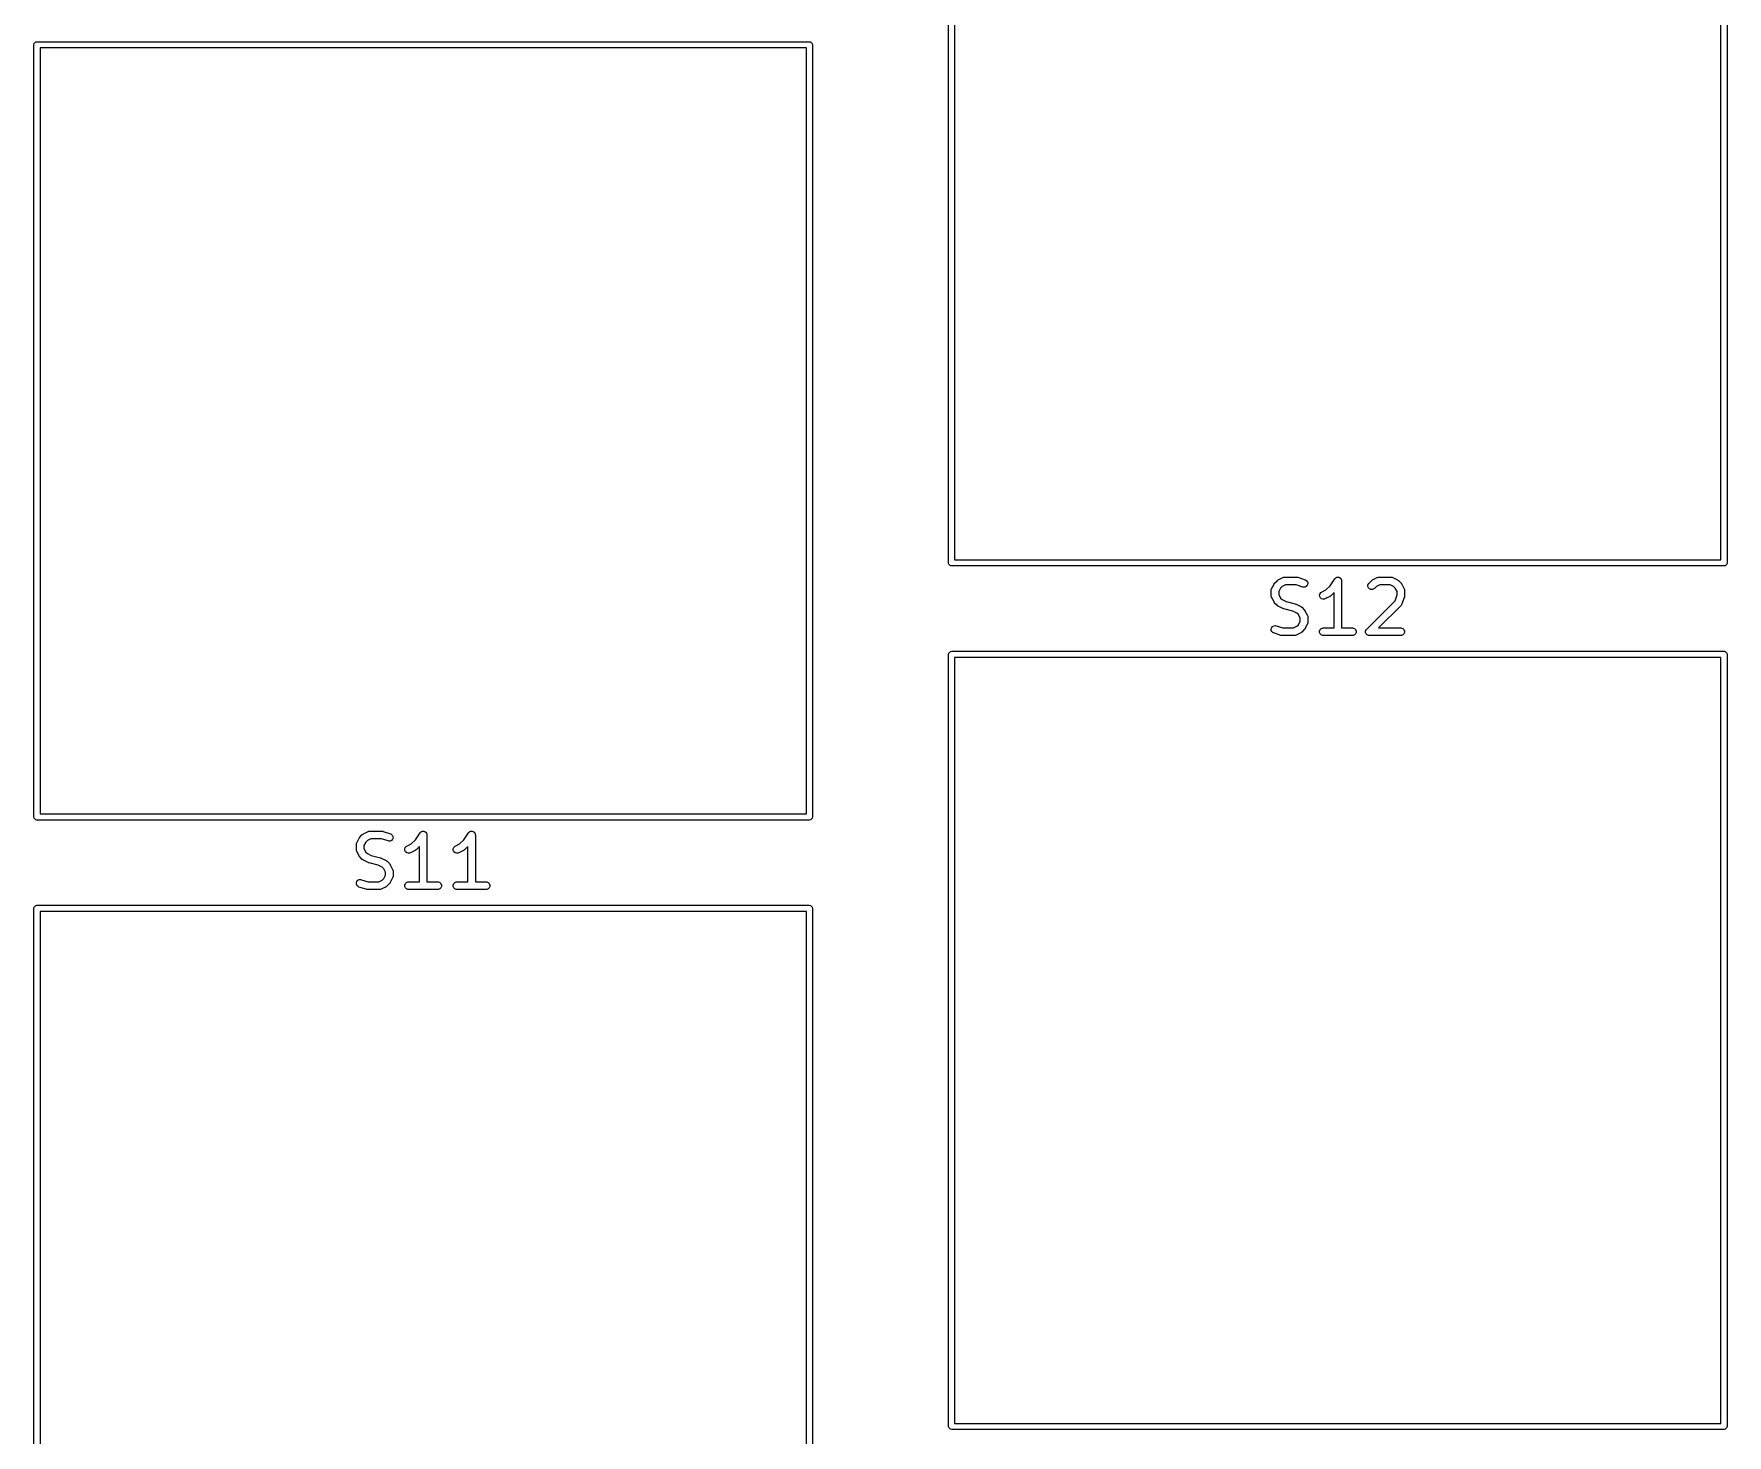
# Model space of a CAD drawing. Header units: inches. Extents: x 3.93 to 7.4, y -5.66 to -1.55.
# Drawn here: x 3.966 to 5.278, y -3.755 to -2.669 of the extents above; entities that cross this region are included whole.
import ezdxf

# ---------------------------------------------------------------- set-up
doc = ezdxf.new("R2010")
doc.units = ezdxf.units.IN
doc.header["$MEASUREMENT"] = 0
doc.layers.add('F.Silkscreen', color=41, linetype='CONTINUOUS', true_color=0xf2eda1)

msp = doc.modelspace()

# ---------------------------------------------------------------- linework, layer by layer
at = {"layer": 'F.Silkscreen', "linetype": 'CONTINUOUS'}
for p, q in [((4.6748, -3.0787), (4.6748, -2.4803)), ((4.6795, -2.4827), (4.6795, -3.0764)), ((5.2732, -3.0764), (5.2732, -2.4827)), ((5.278, -2.4803), (5.278, -3.0787)), ((3.9663, -2.6763), (3.9676, -2.675)), ((3.9676, -2.675), (3.9685, -2.6748)), ((3.9685, -2.6748), (4.5669, -2.6748)), ((4.5669, -2.6748), (4.5678, -2.675)), ((4.5678, -2.675), (4.5691, -2.6763)), ((3.9661, -2.6772), (3.9663, -2.6763)), ((3.9661, -3.2756), (3.9661, -2.6772)), ((3.9709, -2.6795), (3.9709, -3.2732)), ((4.5646, -2.6795), (3.9709, -2.6795)), ((4.5646, -3.2732), (4.5646, -2.6795)), ((4.5691, -2.6763), (4.5693, -2.6772)), ((4.5693, -2.6772), (4.5693, -3.2756)), ((4.675, -3.0796), (4.6748, -3.0787)), ((4.6763, -3.0809), (4.675, -3.0796)), ((4.6772, -3.0811), (4.6763, -3.0809)), ((5.2756, -3.0811), (4.6772, -3.0811)), ((4.6795, -3.0764), (5.2732, -3.0764)), ((5.2765, -3.0809), (5.2756, -3.0811)), ((5.2778, -3.0796), (5.2765, -3.0809)), ((5.278, -3.0787), (5.2778, -3.0796)), ((4.925, -3.0989), (4.9269, -3.0951)), ((4.9269, -3.0951), (4.927, -3.0949)), ((4.927, -3.0949), (4.9271, -3.0948)), ((4.9271, -3.0947), (4.9272, -3.0946)), ((4.9271, -3.0948), (4.9271, -3.0947)), ((4.9272, -3.0946), (4.9274, -3.0944)), ((4.9272, -3.0946), (4.9272, -3.0946)), ((4.9274, -3.0944), (4.9293, -3.0925)), ((4.9293, -3.0925), (4.9295, -3.0923)), ((4.9295, -3.0923), (4.9296, -3.0923)), ((4.9296, -3.0923), (4.9297, -3.0922)), ((4.9297, -3.0922), (4.9297, -3.0921)), ((4.9297, -3.0921), (4.9298, -3.0921)), ((4.9298, -3.0921), (4.9301, -3.0919)), ((4.9301, -3.0919), (4.9338, -3.0901)), ((4.9358, -3.0957), (4.9331, -3.097)), ((4.9338, -3.0901), (4.9344, -3.0899)), ((4.9344, -3.0899), (4.9345, -3.0899)), ((4.9345, -3.0899), (4.9346, -3.0898)), ((4.9346, -3.0898), (4.9351, -3.0898)), ((4.9351, -3.0898), (4.9445, -3.0898)), ((4.944, -3.0957), (4.9358, -3.0957)), ((4.9492, -3.0974), (4.944, -3.0957)), ((4.9445, -3.0898), (4.9448, -3.0898)), ((4.9448, -3.0898), (4.9449, -3.0898)), ((4.9449, -3.0898), (4.945, -3.0898)), ((4.945, -3.0898), (4.9451, -3.0898)), ((4.9451, -3.0898), (4.9452, -3.0898)), ((4.9452, -3.0898), (4.9454, -3.0899)), ((4.9454, -3.0899), (4.9511, -3.0918)), ((4.9511, -3.0918), (4.9516, -3.092)), ((4.9516, -3.092), (4.9525, -3.0928)), ((4.9525, -3.0928), (4.953, -3.0938)), ((4.9531, -3.095), (4.9527, -3.096)), ((4.953, -3.0938), (4.9531, -3.095)), ((4.9703, -3.0965), (4.9739, -3.0911)), ((4.9739, -3.0911), (4.9743, -3.0906)), ((4.9739, -3.0911), (4.9739, -3.0911)), ((4.9739, -3.0911), (4.9739, -3.0911)), ((4.9739, -3.0911), (4.9739, -3.0911)), ((4.9743, -3.0906), (4.9745, -3.0905)), ((4.9745, -3.0905), (4.9747, -3.0903)), ((4.9747, -3.0903), (4.975, -3.0901)), ((4.975, -3.0901), (4.9752, -3.09)), ((4.9752, -3.09), (4.9755, -3.0899)), ((4.9755, -3.0899), (4.9758, -3.0898)), ((4.9758, -3.0898), (4.9761, -3.0898)), ((4.9761, -3.0898), (4.9764, -3.0898)), ((4.9764, -3.0898), (4.9767, -3.0898)), ((4.9767, -3.0898), (4.977, -3.0898)), ((4.977, -3.0898), (4.9772, -3.0899)), ((4.9772, -3.0899), (4.9775, -3.09)), ((4.9775, -3.09), (4.9777, -3.0901)), ((4.9777, -3.0901), (4.978, -3.0903)), ((4.978, -3.0903), (4.9782, -3.0905)), ((4.9782, -3.0905), (4.9785, -3.0906)), ((4.9785, -3.0906), (4.9786, -3.0909)), ((4.9786, -3.0909), (4.9788, -3.0911)), ((4.9788, -3.0911), (4.9789, -3.0913)), ((4.9789, -3.0913), (4.9791, -3.0916)), ((4.9791, -3.0916), (4.9792, -3.0919)), ((4.9792, -3.0919), (4.9793, -3.0921)), ((4.9793, -3.0921), (4.9793, -3.0927)), ((4.9793, -3.0927), (4.9793, -3.0927)), ((4.9793, -3.0927), (4.9793, -3.0927)), ((4.9793, -3.0927), (4.9793, -3.0927)), ((4.9793, -3.0927), (4.9793, -3.1291)), ((4.9997, -3.0959), (5.0002, -3.0948)), ((5.0002, -3.0948), (5.0005, -3.0944)), ((5.0005, -3.0944), (5.0024, -3.0925)), ((5.0024, -3.0925), (5.0026, -3.0923)), ((5.0026, -3.0923), (5.0027, -3.0923)), ((5.0027, -3.0923), (5.0028, -3.0922)), ((5.0028, -3.0922), (5.0029, -3.0921)), ((5.0029, -3.0921), (5.0032, -3.0919)), ((5.0029, -3.0921), (5.0029, -3.0921)), ((5.0032, -3.0919), (5.0069, -3.0901)), ((5.0089, -3.0957), (5.0062, -3.097)), ((5.0069, -3.0901), (5.0075, -3.0899)), ((5.0075, -3.0899), (5.0076, -3.0899)), ((5.0076, -3.0899), (5.0077, -3.0898)), ((5.0077, -3.0898), (5.0082, -3.0898)), ((5.0082, -3.0898), (5.0176, -3.0898)), ((5.0169, -3.0957), (5.0089, -3.0957)), ((5.0196, -3.097), (5.0169, -3.0957)), ((5.0176, -3.0898), (5.0182, -3.0898)), ((5.0182, -3.0898), (5.0183, -3.0899)), ((5.0183, -3.0899), (5.0184, -3.0899)), ((5.0184, -3.0899), (5.0189, -3.0901)), ((5.0189, -3.0901), (5.0227, -3.0919)), ((5.0227, -3.0919), (5.0229, -3.0921)), ((5.0229, -3.0921), (5.023, -3.0921)), ((5.023, -3.0921), (5.0231, -3.0922)), ((5.0231, -3.0922), (5.0232, -3.0923)), ((5.0232, -3.0923), (5.0232, -3.0923)), ((5.0232, -3.0923), (5.0235, -3.0925)), ((5.0235, -3.0925), (5.0253, -3.0944)), ((5.0253, -3.0944), (5.0255, -3.0946)), ((5.0255, -3.0946), (5.0256, -3.0946)), ((5.0256, -3.0946), (5.0256, -3.0947)), ((5.0256, -3.0947), (5.0257, -3.0948)), ((5.0257, -3.0948), (5.0257, -3.0949)), ((5.0257, -3.0949), (5.0259, -3.0951)), ((5.0259, -3.0951), (5.0278, -3.0989)), ((4.9247, -3.0996), (4.9248, -3.0995)), ((4.9247, -3.1002), (4.9247, -3.0996)), ((4.9247, -3.104), (4.9247, -3.1002)), ((4.9247, -3.1045), (4.9247, -3.104)), ((4.9248, -3.1046), (4.9247, -3.1045)), ((4.9248, -3.0994), (4.925, -3.0989)), ((4.9248, -3.0995), (4.9248, -3.0994)), ((4.9248, -3.1047), (4.9248, -3.1046)), ((4.925, -3.1053), (4.9248, -3.1047)), ((4.9269, -3.109), (4.925, -3.1053)), ((4.9319, -3.0982), (4.9306, -3.1009)), ((4.9306, -3.1009), (4.9306, -3.1033)), ((4.9306, -3.1033), (4.9319, -3.106)), ((4.9331, -3.097), (4.9319, -3.0982)), ((4.9319, -3.106), (4.9331, -3.1072)), ((4.9331, -3.1072), (4.9362, -3.1087)), ((4.9362, -3.1087), (4.9433, -3.1105)), ((4.9498, -3.0975), (4.9492, -3.0974)), ((4.9509, -3.0974), (4.9498, -3.0975)), ((4.9519, -3.0969), (4.9509, -3.0974)), ((4.9527, -3.096), (4.9519, -3.0969)), ((4.9622, -3.1036), (4.9626, -3.1025)), ((4.9623, -3.1047), (4.9622, -3.1036)), ((4.9628, -3.1058), (4.9623, -3.1047)), ((4.9626, -3.1025), (4.9633, -3.1016)), ((4.9637, -3.1065), (4.9628, -3.1058)), ((4.9633, -3.1016), (4.9638, -3.1013)), ((4.9648, -3.1069), (4.9637, -3.1065)), ((4.9638, -3.1013), (4.9671, -3.0997)), ((4.9659, -3.1068), (4.9648, -3.1069)), ((4.9664, -3.1066), (4.9659, -3.1068)), ((4.9702, -3.1047), (4.9664, -3.1066)), ((4.9671, -3.0997), (4.9703, -3.0965)), ((4.9704, -3.1046), (4.9702, -3.1047)), ((4.9705, -3.1045), (4.9704, -3.1046)), ((4.9706, -3.1045), (4.9705, -3.1045)), ((4.9707, -3.1044), (4.9706, -3.1045)), ((4.971, -3.1042), (4.9707, -3.1044)), ((4.9707, -3.1044), (4.9707, -3.1044)), ((4.9734, -3.1017), (4.971, -3.1042)), ((4.9734, -3.1291), (4.9734, -3.1017)), ((4.9987, -3.13), (5.0207, -3.108)), ((4.9997, -3.097), (4.9997, -3.0959)), ((5.0002, -3.0981), (4.9997, -3.097)), ((5.001, -3.0989), (5.0002, -3.0981)), ((5.002, -3.0994), (5.001, -3.0989)), ((5.0032, -3.0994), (5.002, -3.0994)), ((5.0043, -3.0989), (5.0032, -3.0994)), ((5.0047, -3.0985), (5.0043, -3.0989)), ((5.0062, -3.097), (5.0047, -3.0985)), ((5.0208, -3.0982), (5.0196, -3.097)), ((5.0207, -3.108), (5.0222, -3.1035)), ((5.0222, -3.1009), (5.0208, -3.0982)), ((5.0222, -3.1035), (5.0222, -3.1009)), ((5.0279, -3.1049), (5.026, -3.1105)), ((5.0278, -3.0989), (5.028, -3.0994)), ((5.028, -3.1046), (5.0279, -3.1049)), ((5.028, -3.0994), (5.028, -3.0995)), ((5.028, -3.0995), (5.028, -3.0996)), ((5.028, -3.0996), (5.0281, -3.1002)), ((5.0281, -3.104), (5.028, -3.1042)), ((5.028, -3.1042), (5.0281, -3.1043)), ((5.0281, -3.1043), (5.028, -3.1044)), ((5.028, -3.1044), (5.028, -3.1045)), ((5.028, -3.1045), (5.028, -3.1046)), ((5.0281, -3.1002), (5.0281, -3.104)), ((4.927, -3.1093), (4.9269, -3.109)), ((4.9271, -3.1093), (4.927, -3.1093)), ((4.9271, -3.1094), (4.9271, -3.1093)), ((4.9272, -3.1095), (4.9271, -3.1094)), ((4.9272, -3.1096), (4.9272, -3.1095)), ((4.9274, -3.1098), (4.9272, -3.1096)), ((4.9293, -3.1117), (4.9274, -3.1098)), ((4.9295, -3.1119), (4.9293, -3.1117)), ((4.9296, -3.1119), (4.9295, -3.1119)), ((4.9297, -3.112), (4.9296, -3.1119)), ((4.9298, -3.1121), (4.9297, -3.112)), ((4.9297, -3.112), (4.9297, -3.112)), ((4.9301, -3.1122), (4.9298, -3.1121)), ((4.9338, -3.1141), (4.9301, -3.1122)), ((4.9339, -3.1141), (4.9338, -3.1141)), ((4.9341, -3.1142), (4.9339, -3.1141)), ((4.9339, -3.1141), (4.9339, -3.1141)), ((4.9344, -3.1143), (4.9341, -3.1142)), ((4.9416, -3.1161), (4.9344, -3.1143)), ((4.9344, -3.1143), (4.9344, -3.1143)), ((4.9344, -3.1143), (4.9344, -3.1143)), ((4.9446, -3.1176), (4.9416, -3.1161)), ((4.9433, -3.1105), (4.9434, -3.1105)), ((4.9434, -3.1105), (4.9434, -3.1105)), ((4.9434, -3.1105), (4.9437, -3.1106)), ((4.9437, -3.1106), (4.9439, -3.1107)), ((4.9439, -3.1107), (4.9439, -3.1107)), ((4.9439, -3.1107), (4.944, -3.1107)), ((4.944, -3.1107), (4.9477, -3.1126)), ((4.9458, -3.1188), (4.9446, -3.1176)), ((4.9472, -3.1215), (4.9458, -3.1188)), ((4.9472, -3.1239), (4.9472, -3.1215)), ((4.9477, -3.1126), (4.948, -3.1127)), ((4.948, -3.1127), (4.948, -3.1128)), ((4.948, -3.1128), (4.9481, -3.1128)), ((4.9481, -3.1128), (4.9482, -3.1129)), ((4.9482, -3.1129), (4.9482, -3.1129)), ((4.9482, -3.1129), (4.9485, -3.1131)), ((4.9485, -3.1131), (4.9503, -3.115)), ((4.9503, -3.115), (4.9505, -3.1152)), ((4.9505, -3.1152), (4.9506, -3.1153)), ((4.9506, -3.1153), (4.9506, -3.1154)), ((4.9506, -3.1154), (4.9507, -3.1154)), ((4.9507, -3.1154), (4.9507, -3.1155)), ((4.9507, -3.1155), (4.9509, -3.1158)), ((4.9509, -3.1158), (4.9528, -3.1195)), ((4.9528, -3.1195), (4.953, -3.1201)), ((4.953, -3.1201), (4.953, -3.1202)), ((4.953, -3.1202), (4.953, -3.1203)), ((4.953, -3.1203), (4.9531, -3.1208)), ((4.9531, -3.1208), (4.9531, -3.1246)), ((5.0253, -3.1117), (5.0079, -3.1291)), ((5.0257, -3.1112), (5.0253, -3.1117)), ((5.0258, -3.111), (5.0257, -3.1111)), ((5.0257, -3.1111), (5.0257, -3.1112)), ((5.026, -3.1105), (5.0258, -3.111)), ((4.9247, -3.1298), (4.9251, -3.1287)), ((4.9248, -3.131), (4.9247, -3.1298)), ((4.9253, -3.132), (4.9248, -3.131)), ((4.9251, -3.1287), (4.9258, -3.1279)), ((4.9262, -3.1328), (4.9253, -3.132)), ((4.9258, -3.1279), (4.9269, -3.1274)), ((4.9267, -3.133), (4.9262, -3.1328)), ((4.9323, -3.1349), (4.9267, -3.133)), ((4.9269, -3.1274), (4.928, -3.1273)), ((4.928, -3.1273), (4.9286, -3.1274)), ((4.9286, -3.1274), (4.9337, -3.1291)), ((4.9326, -3.1349), (4.9323, -3.1349)), ((4.9327, -3.135), (4.9326, -3.1349)), ((4.9328, -3.135), (4.9327, -3.135)), ((4.9329, -3.135), (4.9328, -3.135)), ((4.933, -3.135), (4.9329, -3.135)), ((4.9333, -3.135), (4.933, -3.135)), ((4.9426, -3.135), (4.9333, -3.135)), ((4.9337, -3.1291), (4.9419, -3.1291)), ((4.9419, -3.1291), (4.9446, -3.1278)), ((4.9432, -3.135), (4.9426, -3.135)), ((4.9433, -3.1349), (4.9432, -3.135)), ((4.9434, -3.1349), (4.9433, -3.1349)), ((4.944, -3.1347), (4.9434, -3.1349)), ((4.9477, -3.1328), (4.944, -3.1347)), ((4.9446, -3.1278), (4.9458, -3.1266)), ((4.9458, -3.1266), (4.9472, -3.1239)), ((4.948, -3.1327), (4.9477, -3.1328)), ((4.9481, -3.1326), (4.948, -3.1327)), ((4.948, -3.1327), (4.948, -3.1327)), ((4.9482, -3.1325), (4.9481, -3.1326)), ((4.9485, -3.1323), (4.9482, -3.1325)), ((4.9482, -3.1325), (4.9482, -3.1325)), ((4.9503, -3.1304), (4.9485, -3.1323)), ((4.9505, -3.1302), (4.9503, -3.1304)), ((4.9506, -3.1301), (4.9505, -3.1302)), ((4.9507, -3.13), (4.9506, -3.1301)), ((4.9506, -3.1301), (4.9506, -3.1301)), ((4.9509, -3.1297), (4.9507, -3.1299)), ((4.9507, -3.1299), (4.9507, -3.13)), ((4.9528, -3.1259), (4.9509, -3.1297)), ((4.953, -3.1254), (4.9528, -3.1259)), ((4.9531, -3.1246), (4.953, -3.1252)), ((4.953, -3.1252), (4.953, -3.1253)), ((4.953, -3.1253), (4.953, -3.1254)), ((4.9622, -3.1315), (4.9627, -3.1304)), ((4.9622, -3.1327), (4.9622, -3.1315)), ((4.9627, -3.1337), (4.9622, -3.1327)), ((4.9627, -3.1304), (4.9635, -3.1296)), ((4.9635, -3.1345), (4.9627, -3.1337)), ((4.9635, -3.1296), (4.9646, -3.1292)), ((4.9646, -3.135), (4.9635, -3.1345)), ((4.9646, -3.1292), (4.9651, -3.1291)), ((4.9651, -3.135), (4.9646, -3.135)), ((4.9651, -3.1291), (4.9734, -3.1291)), ((4.9876, -3.135), (4.9651, -3.135)), ((4.9793, -3.1291), (4.9876, -3.1291)), ((4.9876, -3.1291), (4.9882, -3.1292)), ((4.9882, -3.135), (4.9876, -3.135)), ((4.9882, -3.1292), (4.9893, -3.1296)), ((4.9893, -3.1345), (4.9882, -3.135)), ((4.9893, -3.1296), (4.9901, -3.1304)), ((4.9901, -3.1337), (4.9893, -3.1345)), ((4.9901, -3.1304), (4.9905, -3.1315)), ((4.9905, -3.1327), (4.9901, -3.1337)), ((4.9905, -3.1315), (4.9905, -3.1327)), ((4.9979, -3.1315), (4.9983, -3.1304)), ((4.9979, -3.1327), (4.9979, -3.1315)), ((4.9983, -3.1337), (4.9979, -3.1327)), ((4.9983, -3.1304), (4.9987, -3.13)), ((4.9991, -3.1345), (4.9983, -3.1337)), ((5.0002, -3.135), (4.9991, -3.1345)), ((5.0007, -3.135), (5.0002, -3.135)), ((5.0251, -3.135), (5.0007, -3.135)), ((5.0079, -3.1291), (5.0251, -3.1291)), ((5.0251, -3.1291), (5.0257, -3.1292)), ((5.0257, -3.135), (5.0251, -3.135)), ((5.0257, -3.1292), (5.0268, -3.1296)), ((5.0268, -3.1345), (5.0257, -3.135)), ((5.0268, -3.1296), (5.0276, -3.1304)), ((5.0276, -3.1337), (5.0268, -3.1345)), ((5.0276, -3.1304), (5.028, -3.1315)), ((5.028, -3.1327), (5.0276, -3.1337)), ((5.028, -3.1315), (5.028, -3.1327)), ((4.675, -3.1487), (4.6763, -3.1474)), ((4.6763, -3.1474), (4.6772, -3.1472)), ((4.6772, -3.1472), (5.2756, -3.1472)), ((5.2756, -3.1472), (5.2765, -3.1474)), ((5.2765, -3.1474), (5.2778, -3.1487)), ((4.6748, -3.1496), (4.675, -3.1487)), ((4.6748, -3.748), (4.6748, -3.1496)), ((4.6795, -3.152), (4.6795, -3.7457)), ((5.2732, -3.152), (4.6795, -3.152)), ((5.2732, -3.7457), (5.2732, -3.152)), ((5.2778, -3.1487), (5.278, -3.1496)), ((5.278, -3.1496), (5.278, -3.748)), ((3.9663, -3.2765), (3.9661, -3.2756)), ((3.9676, -3.2778), (3.9663, -3.2765)), ((3.9685, -3.278), (3.9676, -3.2778)), ((4.5669, -3.278), (3.9685, -3.278)), ((3.9709, -3.2732), (4.5646, -3.2732)), ((4.5678, -3.2778), (4.5669, -3.278)), ((4.5691, -3.2765), (4.5678, -3.2778)), ((4.5693, -3.2756), (4.5691, -3.2765)), ((4.2163, -3.2957), (4.2182, -3.292)), ((4.2182, -3.292), (4.2184, -3.2917)), ((4.2184, -3.2917), (4.2185, -3.2916)), ((4.2184, -3.2917), (4.2184, -3.2917)), ((4.2185, -3.2915), (4.2186, -3.2914)), ((4.2185, -3.2916), (4.2185, -3.2915)), ((4.2186, -3.2914), (4.2188, -3.2912)), ((4.2188, -3.2912), (4.2206, -3.2893)), ((4.2206, -3.2893), (4.2209, -3.2892)), ((4.2209, -3.2891), (4.221, -3.289)), ((4.2209, -3.2892), (4.2209, -3.2891)), ((4.221, -3.289), (4.2211, -3.289)), ((4.2211, -3.289), (4.2212, -3.2889)), ((4.2212, -3.2889), (4.2214, -3.2888)), ((4.2214, -3.2888), (4.2252, -3.2869)), ((4.2272, -3.2925), (4.2245, -3.2939)), ((4.2252, -3.2869), (4.2257, -3.2867)), ((4.2257, -3.2867), (4.2258, -3.2867)), ((4.2258, -3.2867), (4.2259, -3.2867)), ((4.2259, -3.2867), (4.2265, -3.2866)), ((4.2265, -3.2866), (4.2358, -3.2866)), ((4.2354, -3.2925), (4.2272, -3.2925)), ((4.2405, -3.2942), (4.2354, -3.2925)), ((4.2358, -3.2866), (4.2361, -3.2866)), ((4.2361, -3.2866), (4.2362, -3.2866)), ((4.2362, -3.2866), (4.2363, -3.2867)), ((4.2363, -3.2867), (4.2364, -3.2867)), ((4.2364, -3.2867), (4.2365, -3.2867)), ((4.2365, -3.2867), (4.2368, -3.2868)), ((4.2368, -3.2868), (4.2424, -3.2886)), ((4.2424, -3.2886), (4.2429, -3.2889)), ((4.2429, -3.2889), (4.2438, -3.2896)), ((4.2438, -3.2896), (4.2443, -3.2907)), ((4.2444, -3.2918), (4.244, -3.2929)), ((4.2443, -3.2907), (4.2444, -3.2918)), ((4.2617, -3.2933), (4.2653, -3.2879)), ((4.2653, -3.2879), (4.2656, -3.2875)), ((4.2653, -3.2879), (4.2653, -3.2879)), ((4.2653, -3.2879), (4.2653, -3.2879)), ((4.2653, -3.2879), (4.2653, -3.2879)), ((4.2656, -3.2875), (4.2659, -3.2873)), ((4.2659, -3.2873), (4.2661, -3.2871)), ((4.2661, -3.2871), (4.2663, -3.287)), ((4.2663, -3.287), (4.2666, -3.2868)), ((4.2666, -3.2868), (4.2669, -3.2868)), ((4.2669, -3.2868), (4.2671, -3.2867)), ((4.2671, -3.2867), (4.2674, -3.2867)), ((4.2674, -3.2867), (4.2677, -3.2866)), ((4.2677, -3.2866), (4.268, -3.2867)), ((4.268, -3.2867), (4.2683, -3.2867)), ((4.2683, -3.2867), (4.2686, -3.2868)), ((4.2686, -3.2868), (4.2688, -3.2868)), ((4.2688, -3.2868), (4.2691, -3.287)), ((4.2691, -3.287), (4.2694, -3.2871)), ((4.2694, -3.2871), (4.2696, -3.2873)), ((4.2696, -3.2873), (4.2698, -3.2875)), ((4.2698, -3.2875), (4.27, -3.2877)), ((4.27, -3.2877), (4.2702, -3.2879)), ((4.2702, -3.2879), (4.2703, -3.2882)), ((4.2703, -3.2882), (4.2704, -3.2884)), ((4.2704, -3.2884), (4.2705, -3.2887)), ((4.2705, -3.2887), (4.2706, -3.289)), ((4.2706, -3.289), (4.2707, -3.2896)), ((4.2707, -3.2896), (4.2707, -3.2896)), ((4.2707, -3.2896), (4.2707, -3.2896)), ((4.2707, -3.2896), (4.2707, -3.2896)), ((4.2707, -3.2896), (4.2707, -3.326)), ((4.2992, -3.2933), (4.3028, -3.2879)), ((4.3028, -3.2879), (4.3031, -3.2875)), ((4.3028, -3.2879), (4.3028, -3.2879)), ((4.3028, -3.2879), (4.3028, -3.2879)), ((4.3028, -3.2879), (4.3028, -3.2879)), ((4.3031, -3.2875), (4.3034, -3.2873)), ((4.3034, -3.2873), (4.3036, -3.2871)), ((4.3036, -3.2871), (4.3038, -3.287)), ((4.3038, -3.287), (4.3041, -3.2868)), ((4.3041, -3.2868), (4.3044, -3.2868)), ((4.3044, -3.2868), (4.3046, -3.2867)), ((4.3046, -3.2867), (4.3049, -3.2867)), ((4.3049, -3.2867), (4.3052, -3.2866)), ((4.3052, -3.2866), (4.3055, -3.2867)), ((4.3055, -3.2867), (4.3058, -3.2867)), ((4.3058, -3.2867), (4.3061, -3.2868)), ((4.3061, -3.2868), (4.3063, -3.2868)), ((4.3063, -3.2868), (4.3066, -3.287)), ((4.3066, -3.287), (4.3069, -3.2871)), ((4.3069, -3.2871), (4.3071, -3.2873)), ((4.3071, -3.2873), (4.3073, -3.2875)), ((4.3073, -3.2875), (4.3075, -3.2877)), ((4.3075, -3.2877), (4.3077, -3.2879)), ((4.3077, -3.2879), (4.3078, -3.2882)), ((4.3078, -3.2882), (4.3079, -3.2884)), ((4.3079, -3.2884), (4.308, -3.2887)), ((4.308, -3.2887), (4.3081, -3.289)), ((4.3081, -3.289), (4.3082, -3.2896)), ((4.3082, -3.2896), (4.3082, -3.2896)), ((4.3082, -3.2896), (4.3082, -3.2896)), ((4.3082, -3.2896), (4.3082, -3.2896)), ((4.3082, -3.2896), (4.3082, -3.326)), ((4.216, -3.2971), (4.2161, -3.2965)), ((4.216, -3.3008), (4.216, -3.2971)), ((4.2161, -3.3014), (4.216, -3.3008)), ((4.2161, -3.2963), (4.2163, -3.2957)), ((4.2161, -3.2964), (4.2161, -3.2963)), ((4.2161, -3.2965), (4.2161, -3.2964)), ((4.2161, -3.3015), (4.2161, -3.3014)), ((4.2161, -3.3016), (4.2161, -3.3015)), ((4.2163, -3.3021), (4.2161, -3.3016)), ((4.2182, -3.3059), (4.2163, -3.3021)), ((4.2233, -3.2951), (4.2219, -3.2978)), ((4.2219, -3.2978), (4.2219, -3.3001)), ((4.2219, -3.3001), (4.2233, -3.3028)), ((4.2245, -3.2939), (4.2233, -3.2951)), ((4.2233, -3.3028), (4.2245, -3.304)), ((4.2245, -3.304), (4.2275, -3.3055)), ((4.2275, -3.3055), (4.2347, -3.3073)), ((4.2411, -3.2944), (4.2405, -3.2942)), ((4.2422, -3.2943), (4.2411, -3.2944)), ((4.2433, -3.2938), (4.2422, -3.2943)), ((4.244, -3.2929), (4.2433, -3.2938)), ((4.2535, -3.3004), (4.2539, -3.2993)), ((4.2536, -3.3016), (4.2535, -3.3004)), ((4.2541, -3.3026), (4.2536, -3.3016)), ((4.2539, -3.2993), (4.2547, -3.2985)), ((4.255, -3.3034), (4.2541, -3.3026)), ((4.2547, -3.2985), (4.2551, -3.2982)), ((4.2561, -3.3037), (4.255, -3.3034)), ((4.2551, -3.2982), (4.2585, -3.2965)), ((4.2572, -3.3037), (4.2561, -3.3037)), ((4.2578, -3.3034), (4.2572, -3.3037)), ((4.2615, -3.3016), (4.2578, -3.3034)), ((4.2585, -3.2965), (4.2617, -3.2933)), ((4.2618, -3.3014), (4.2615, -3.3016)), ((4.2619, -3.3014), (4.2618, -3.3014)), ((4.262, -3.3013), (4.2619, -3.3013)), ((4.2619, -3.3013), (4.2619, -3.3014)), ((4.2621, -3.3012), (4.262, -3.3013)), ((4.2623, -3.301), (4.2621, -3.3012)), ((4.2648, -3.2986), (4.2623, -3.301)), ((4.2648, -3.326), (4.2648, -3.2986)), ((4.291, -3.3004), (4.2914, -3.2993)), ((4.2911, -3.3016), (4.291, -3.3004)), ((4.2916, -3.3026), (4.2911, -3.3016)), ((4.2914, -3.2993), (4.2922, -3.2985)), ((4.2925, -3.3034), (4.2916, -3.3026)), ((4.2922, -3.2985), (4.2926, -3.2982)), ((4.2936, -3.3037), (4.2925, -3.3034)), ((4.2926, -3.2982), (4.296, -3.2965)), ((4.2947, -3.3037), (4.2936, -3.3037)), ((4.2953, -3.3034), (4.2947, -3.3037)), ((4.299, -3.3016), (4.2953, -3.3034)), ((4.296, -3.2965), (4.2992, -3.2933)), ((4.2993, -3.3014), (4.299, -3.3016)), ((4.2994, -3.3014), (4.2993, -3.3014)), ((4.2995, -3.3013), (4.2994, -3.3013)), ((4.2994, -3.3013), (4.2994, -3.3014)), ((4.2996, -3.3012), (4.2995, -3.3013)), ((4.2998, -3.301), (4.2996, -3.3012)), ((4.3023, -3.2986), (4.2998, -3.301)), ((4.3023, -3.326), (4.3023, -3.2986)), ((4.2184, -3.3061), (4.2182, -3.3059)), ((4.2184, -3.3062), (4.2184, -3.3061)), ((4.2185, -3.3063), (4.2184, -3.3062)), ((4.2185, -3.3064), (4.2185, -3.3063)), ((4.2186, -3.3064), (4.2185, -3.3064)), ((4.2188, -3.3066), (4.2186, -3.3064)), ((4.2206, -3.3085), (4.2188, -3.3066)), ((4.2209, -3.3087), (4.2206, -3.3085)), ((4.2209, -3.3088), (4.2209, -3.3087)), ((4.221, -3.3088), (4.2209, -3.3088)), ((4.2211, -3.3089), (4.221, -3.3088)), ((4.2212, -3.3089), (4.2211, -3.3089)), ((4.2214, -3.3091), (4.2212, -3.3089)), ((4.2252, -3.3109), (4.2214, -3.3091)), ((4.2252, -3.311), (4.2252, -3.3109)), ((4.2255, -3.3111), (4.2252, -3.311)), ((4.2252, -3.311), (4.2252, -3.311)), ((4.2257, -3.3112), (4.2255, -3.3111)), ((4.2258, -3.3112), (4.2257, -3.3112)), ((4.2257, -3.3112), (4.2257, -3.3112)), ((4.2329, -3.313), (4.2258, -3.3112)), ((4.236, -3.3145), (4.2329, -3.313)), ((4.2347, -3.3073), (4.2347, -3.3073)), ((4.2347, -3.3073), (4.2348, -3.3073)), ((4.2348, -3.3073), (4.235, -3.3074)), ((4.235, -3.3074), (4.2352, -3.3075)), ((4.2352, -3.3075), (4.2352, -3.3075)), ((4.2352, -3.3075), (4.2353, -3.3075)), ((4.2353, -3.3075), (4.239, -3.3094)), ((4.2372, -3.3157), (4.236, -3.3145)), ((4.2385, -3.3184), (4.2372, -3.3157)), ((4.2385, -3.3207), (4.2385, -3.3184)), ((4.239, -3.3094), (4.2393, -3.3096)), ((4.2393, -3.3096), (4.2394, -3.3096)), ((4.2394, -3.3096), (4.2394, -3.3097)), ((4.2394, -3.3097), (4.2395, -3.3097)), ((4.2395, -3.3097), (4.2396, -3.3098)), ((4.2396, -3.3098), (4.2398, -3.31)), ((4.2398, -3.31), (4.2417, -3.3118)), ((4.2417, -3.3118), (4.2419, -3.3121)), ((4.2419, -3.3121), (4.2419, -3.3121)), ((4.2419, -3.3121), (4.242, -3.3122)), ((4.242, -3.3122), (4.2421, -3.3123)), ((4.2421, -3.3123), (4.2421, -3.3124)), ((4.2421, -3.3124), (4.2422, -3.3126)), ((4.2422, -3.3126), (4.2441, -3.3164)), ((4.2441, -3.3164), (4.2443, -3.3169)), ((4.2443, -3.3169), (4.2443, -3.317)), ((4.2443, -3.317), (4.2444, -3.3171)), ((4.2444, -3.3171), (4.2444, -3.3177)), ((4.2444, -3.3177), (4.2444, -3.3214)), ((4.216, -3.3267), (4.2164, -3.3256)), ((4.2161, -3.3278), (4.216, -3.3267)), ((4.2166, -3.3289), (4.2161, -3.3278)), ((4.2164, -3.3256), (4.2172, -3.3247)), ((4.2175, -3.3296), (4.2166, -3.3289)), ((4.2172, -3.3247), (4.2182, -3.3242)), ((4.218, -3.3299), (4.2175, -3.3296)), ((4.2237, -3.3317), (4.218, -3.3299)), ((4.2182, -3.3242), (4.2193, -3.3241)), ((4.2193, -3.3241), (4.2199, -3.3243)), ((4.2199, -3.3243), (4.2251, -3.326)), ((4.2239, -3.3318), (4.2237, -3.3317)), ((4.224, -3.3318), (4.2239, -3.3318)), ((4.2241, -3.3318), (4.224, -3.3318)), ((4.2242, -3.3319), (4.2241, -3.3318)), ((4.2243, -3.3319), (4.2242, -3.3319)), ((4.2246, -3.3319), (4.2243, -3.3319)), ((4.234, -3.3319), (4.2246, -3.3319)), ((4.2251, -3.326), (4.2333, -3.326)), ((4.2333, -3.326), (4.236, -3.3246)), ((4.2345, -3.3318), (4.234, -3.3319)), ((4.2346, -3.3318), (4.2345, -3.3318)), ((4.2348, -3.3318), (4.2346, -3.3318)), ((4.2353, -3.3316), (4.2348, -3.3318)), ((4.239, -3.3297), (4.2353, -3.3316)), ((4.236, -3.3246), (4.2372, -3.3234)), ((4.2372, -3.3234), (4.2385, -3.3207)), ((4.2393, -3.3295), (4.239, -3.3297)), ((4.2394, -3.3295), (4.2393, -3.3295)), ((4.2395, -3.3294), (4.2394, -3.3294)), ((4.2394, -3.3294), (4.2394, -3.3295)), ((4.2396, -3.3293), (4.2395, -3.3294)), ((4.2398, -3.3291), (4.2396, -3.3293)), ((4.2417, -3.3273), (4.2398, -3.3291)), ((4.2419, -3.327), (4.2417, -3.3273)), ((4.242, -3.3269), (4.2419, -3.327)), ((4.2419, -3.327), (4.2419, -3.327)), ((4.2421, -3.3268), (4.242, -3.3269)), ((4.2422, -3.3265), (4.2421, -3.3267)), ((4.2421, -3.3267), (4.2421, -3.3268)), ((4.2441, -3.3228), (4.2422, -3.3265)), ((4.2443, -3.3222), (4.2441, -3.3228)), ((4.2444, -3.322), (4.2443, -3.3221)), ((4.2443, -3.3221), (4.2443, -3.3222)), ((4.2444, -3.3214), (4.2444, -3.322)), ((4.2536, -3.3284), (4.254, -3.3273)), ((4.2536, -3.3295), (4.2536, -3.3284)), ((4.254, -3.3306), (4.2536, -3.3295)), ((4.254, -3.3273), (4.2548, -3.3265)), ((4.2548, -3.3314), (4.254, -3.3306)), ((4.2548, -3.3265), (4.2559, -3.326)), ((4.2559, -3.3318), (4.2548, -3.3314)), ((4.2559, -3.326), (4.2565, -3.326)), ((4.2565, -3.3319), (4.2559, -3.3318)), ((4.2565, -3.326), (4.2648, -3.326)), ((4.279, -3.3319), (4.2565, -3.3319)), ((4.2707, -3.326), (4.279, -3.326)), ((4.279, -3.326), (4.2795, -3.326)), ((4.2795, -3.3318), (4.279, -3.3319)), ((4.2795, -3.326), (4.2806, -3.3265)), ((4.2806, -3.3314), (4.2795, -3.3318)), ((4.2806, -3.3265), (4.2814, -3.3273)), ((4.2814, -3.3306), (4.2806, -3.3314)), ((4.2814, -3.3273), (4.2819, -3.3284)), ((4.2819, -3.3295), (4.2814, -3.3306)), ((4.2819, -3.3284), (4.2819, -3.3295)), ((4.2911, -3.3284), (4.2915, -3.3273)), ((4.2911, -3.3295), (4.2911, -3.3284)), ((4.2915, -3.3306), (4.2911, -3.3295)), ((4.2915, -3.3273), (4.2923, -3.3265)), ((4.2923, -3.3314), (4.2915, -3.3306)), ((4.2923, -3.3265), (4.2934, -3.326)), ((4.2934, -3.3318), (4.2923, -3.3314)), ((4.2934, -3.326), (4.294, -3.326)), ((4.294, -3.3319), (4.2934, -3.3318)), ((4.294, -3.326), (4.3023, -3.326)), ((4.3165, -3.3319), (4.294, -3.3319)), ((4.3082, -3.326), (4.3165, -3.326)), ((4.3165, -3.326), (4.317, -3.326)), ((4.317, -3.3318), (4.3165, -3.3319)), ((4.317, -3.326), (4.3181, -3.3265)), ((4.3181, -3.3314), (4.317, -3.3318)), ((4.3181, -3.3265), (4.3189, -3.3273)), ((4.3189, -3.3306), (4.3181, -3.3314)), ((4.3189, -3.3273), (4.3194, -3.3284)), ((4.3194, -3.3295), (4.3189, -3.3306)), ((4.3194, -3.3284), (4.3194, -3.3295)), ((3.9663, -3.3456), (3.9676, -3.3443)), ((3.9676, -3.3443), (3.9685, -3.3441)), ((3.9685, -3.3441), (4.5669, -3.3441)), ((4.5669, -3.3441), (4.5678, -3.3443)), ((4.5678, -3.3443), (4.5691, -3.3456)), ((3.9661, -3.3465), (3.9663, -3.3456)), ((3.9661, -3.9449), (3.9661, -3.3465)), ((3.9709, -3.3488), (3.9709, -3.9425)), ((4.5646, -3.3488), (3.9709, -3.3488)), ((4.5646, -3.9425), (4.5646, -3.3488)), ((4.5691, -3.3456), (4.5693, -3.3465)), ((4.5693, -3.3465), (4.5693, -3.9449)), ((4.675, -3.7489), (4.6748, -3.748)), ((4.6763, -3.7502), (4.675, -3.7489)), ((4.6772, -3.7504), (4.6763, -3.7502)), ((5.2756, -3.7504), (4.6772, -3.7504)), ((4.6795, -3.7457), (5.2732, -3.7457)), ((5.2765, -3.7502), (5.2756, -3.7504)), ((5.2778, -3.7489), (5.2765, -3.7502)), ((5.278, -3.748), (5.2778, -3.7489))]:
    msp.add_line(p, q, dxfattribs=at)

doc.saveas('drawing.dxf')
